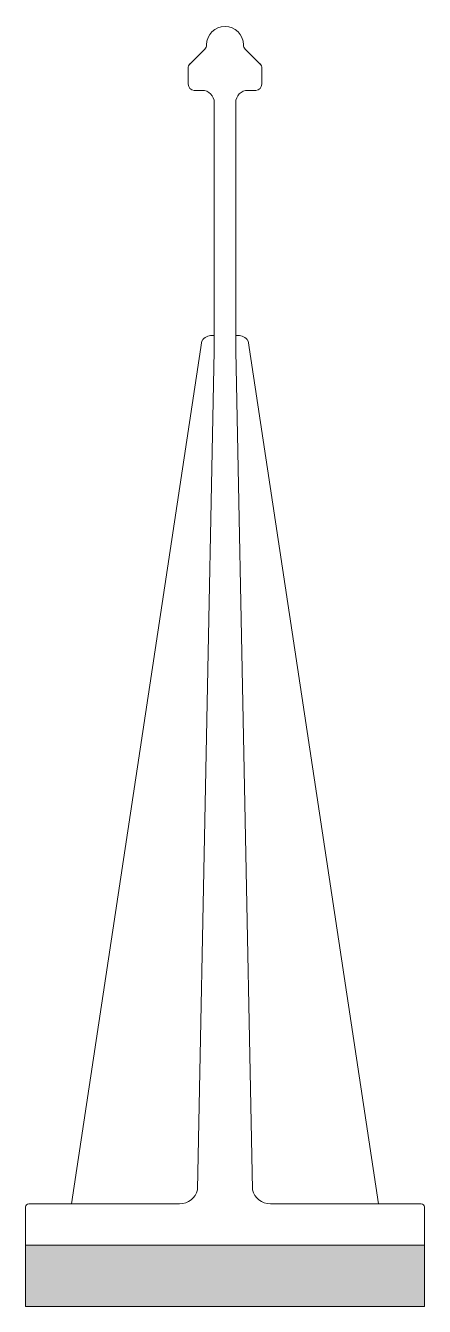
# Model space of a CAD drawing. Header units: metres. Extents: x -33 to 33, y 0 to 209.
import ezdxf

# ---------------------------------------------------------------- set-up
doc = ezdxf.new("R2010")
doc.units = ezdxf.units.M
doc.layers.add('A-DETL-GENF', color=92, linetype='Continuous', lineweight=18)

# ---------------------------------------------------------------- blocks, each defined once
blk = doc.blocks.new('47 Kalzip_kunststof-klip_ - E150-701318-00_0 Basismaterialen')
at = {"layer": 'A-DETL-GENF'}
blk.add_hatch(color=256, dxfattribs=at).paths.add_polyline_path([(32.5, 0), (32.5, 10), (-32.5, 10), (-32.5, 0)])
for p, q in [((-3.29, 204.86), (-5.71, 202.44)), ((-5.71, 202.44), (-3.29, 204.86)), ((5.71, 202.44), (3.29, 204.86)), ((3.29, 204.86), (5.71, 202.44)), ((-6, 201.74), (-6, 199.15)), ((-6, 199.15), (-6, 201.74)), ((6, 199.15), (6, 201.74)), ((6, 201.74), (6, 199.15)), ((-5, 198.15), (-3.75, 198.15)), ((-3.75, 198.15), (-5, 198.15)), ((3.75, 198.15), (5, 198.15)), ((5, 198.15), (3.75, 198.15)), ((-1.75, 196.15), (-1.75, 155.69)), ((-1.75, 155.69), (-1.75, 196.15)), ((1.75, 155.69), (1.75, 196.15)), ((1.75, 196.15), (1.75, 155.69)), ((-3.75, 157.35), (-25, 16.7)), ((-3.75, 157.35), (-25, 16.7)), ((-1.75, 158.2), (-2.11, 158.2)), ((2.11, 158.2), (1.75, 158.2)), ((25, 16.7), (3.75, 157.35)), ((3.75, 157.35), (25, 16.7)), ((-1.75, 155.69), (-4.47, 19.02)), ((-4.47, 19.02), (-1.75, 155.69)), ((4.47, 19.02), (1.75, 155.69)), ((1.75, 155.69), (4.47, 19.02)), ((-7.39, 16.7), (-32, 16.7)), ((-32, 16.7), (-7.39, 16.7)), ((32, 16.7), (7.39, 16.7)), ((7.39, 16.7), (32, 16.7)), ((-32.5, 16.2), (-32.5, 10)), ((-32.5, 10), (-32.5, 16.2)), ((32.5, 10), (32.5, 16.2)), ((32.5, 16.2), (32.5, 10)), ((32.5, 10), (-32.5, 10)), ((-32.5, 10), (-32.5, 0)), ((32.5, 0), (32.5, 10)), ((-32.5, 0), (32.5, 0))]:
    blk.add_line(p, q, dxfattribs=at)
for centre, radius, start, end in [((0, 205.57), 3, 360, 180), ((0, 205.57), 3, 0, 180), ((-4, 205.57), 1, 315, 0), ((-4, 205.57), 1, 315, 0), ((4, 205.57), 1, 180, 225), ((4, 205.57), 1, 180, 225), ((-5, 201.74), 1, 135, 180), ((-5, 201.74), 1, 135, 180), ((5, 201.74), 1, 360, 45), ((5, 201.74), 1, 0, 45), ((-5, 199.15), 1, 180, 270), ((-5, 199.15), 1, 180, 270), ((5, 199.15), 1, 270, 0), ((5, 199.15), 1, 270, 0), ((-3.75, 196.15), 2, 0.081, 90), ((-3.75, 196.15), 2, 0.081, 90), ((3.75, 196.15), 2, 90, 180), ((3.75, 196.15), 2, 90, 180), ((-2.11, 156.2), 2, 90, 145.0002), ((-2.11, 156.2), 2, 90, 145.0002), ((2.11, 156.2), 2, 34.9998, 90), ((2.11, 156.2), 2, 34.9998, 90), ((-7.39, 19.7), 3, 270, 346.874), ((-7.39, 19.7), 3, 270, 346.874), ((7.39, 19.7), 3, 193.126, 270), ((7.39, 19.7), 3, 193.126, 270), ((-32, 16.2), 0.5, 90, 180), ((-32, 16.2), 0.5, 90, 180), ((32, 16.2), 0.5, 360, 90), ((32, 16.2), 0.5, 0, 90)]:
    blk.add_arc(centre, radius, start, end, dxfattribs=at)

msp = doc.modelspace()

# ---------------------------------------------------------------- block references
msp.add_blockref('47 Kalzip_kunststof-klip_ - E150-701318-00_0 Basismaterialen', (0, 0))

doc.saveas('drawing.dxf')
